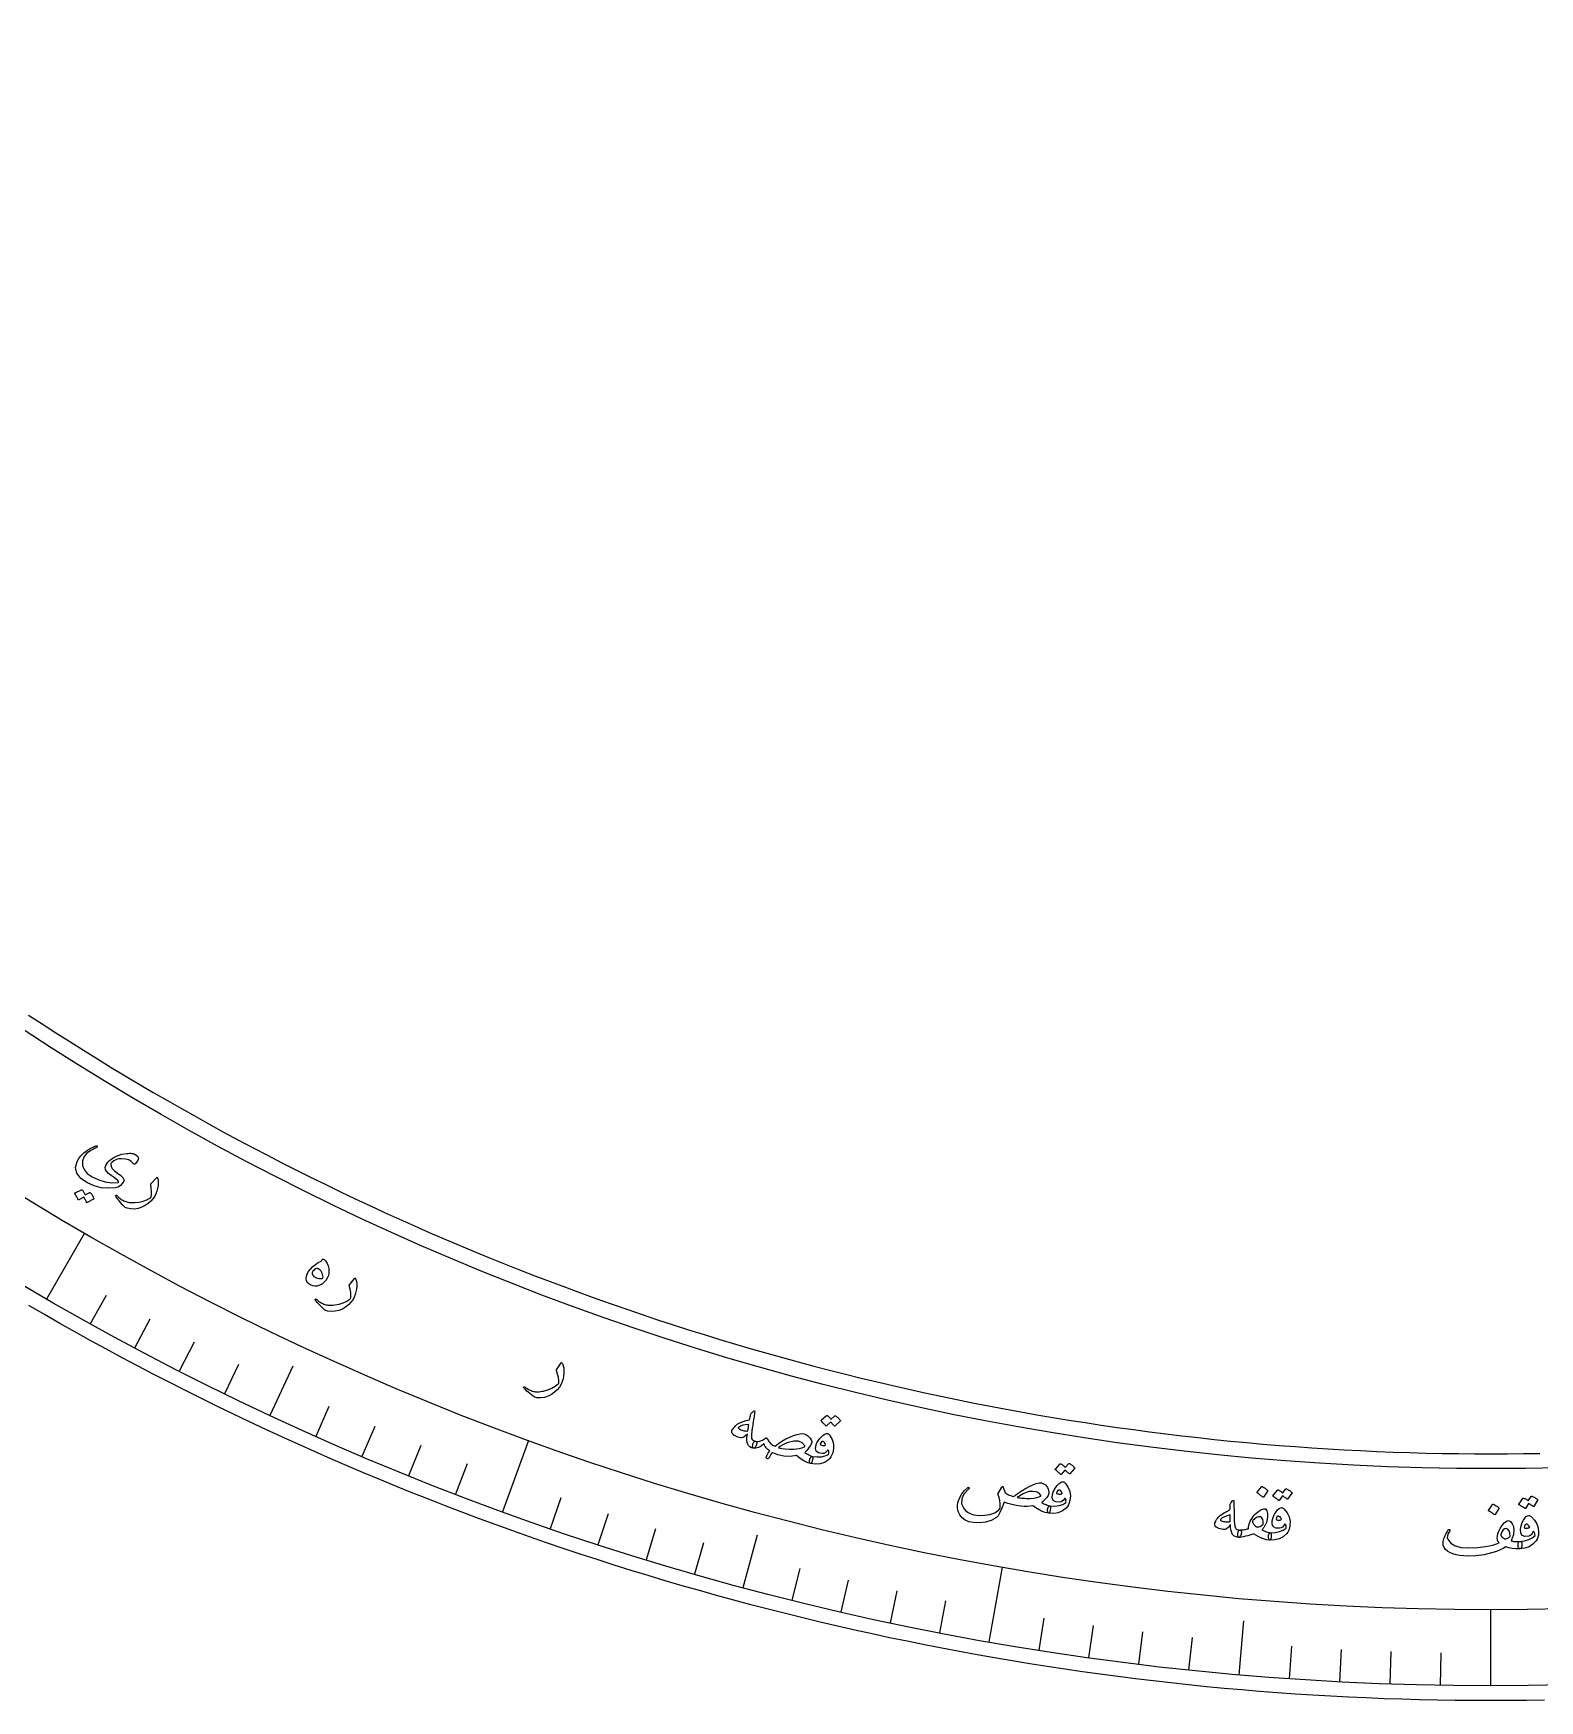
# Model space of a CAD drawing. Header units: millimetres. Extents: x -140 to 140, y -140 to 181.
# Drawn here: x -70.3 to 2.4, y -140 to -59.6 of the extents above; entities that cross this region are included whole.
import ezdxf

# ---------------------------------------------------------------- set-up
doc = ezdxf.new("R2010")
doc.units = ezdxf.units.MM
for name, color, linetype in [('CUT_INNER', 6, 'Continuous'), ('CUT_OUTER', 1, 'Continuous'), ('ENGRAVE', 7, 'Continuous'), ('ENGRAVE_FINE', 8, 'Continuous'), ('TEXT', 5, 'Continuous')]:
    doc.layers.add(name, color=color, linetype=linetype)

msp = doc.modelspace()

# ---------------------------------------------------------------- linework, layer by layer
at = {"layer": 'CUT_INNER'}
msp.add_lwpolyline([(-70.5137, -106.9459), (-69.8561, -107.3766), (-69.196, -107.8032), (-68.5332, -108.2257), (-67.8678, -108.6442), (-67.1999, -109.0586), (-66.5295, -109.4689), (-65.8566, -109.875), (-65.1811, -110.2771), (-64.5033, -110.6749), (-63.823, -111.0686), (-63.1403, -111.4581), (-62.4552, -111.8435), (-61.7677, -112.2246), (-61.078, -112.6015), (-60.3859, -112.9741), (-59.6916, -113.3425), (-58.995, -113.7066), (-58.2962, -114.0665), (-57.5952, -114.422), (-56.892, -114.7733), (-56.1867, -115.1202), (-55.4793, -115.4628), (-54.7698, -115.801), (-54.0582, -116.1349), (-53.3446, -116.4644), (-52.629, -116.7895), (-51.9114, -117.1103), (-51.1919, -117.4266), (-50.4704, -117.7385), (-49.747, -118.0459), (-49.0217, -118.349), (-48.2946, -118.6475), (-47.5657, -118.9416), (-46.835, -119.2312), (-46.1026, -119.5164), (-45.3683, -119.797), (-44.6324, -120.0731), (-43.8948, -120.3447), (-43.1556, -120.6118), (-42.4147, -120.8743), (-41.6722, -121.1323), (-40.9282, -121.3857), (-40.1826, -121.6346), (-39.4355, -121.8788), (-38.687, -122.1185), (-37.9369, -122.3536), (-37.1855, -122.5841), (-36.4326, -122.8099), (-35.6784, -123.0311), (-34.9228, -123.2478), (-34.1659, -123.4597), (-33.4077, -123.667), (-32.6483, -123.8697), (-31.8876, -124.0677), (-31.1258, -124.261), (-30.3627, -124.4496), (-29.5985, -124.6336), (-28.8332, -124.8129), (-28.0669, -124.9874), (-27.2994, -125.1573), (-26.531, -125.3225), (-25.7615, -125.4829), (-24.9911, -125.6386), (-24.2197, -125.7896), (-23.4474, -125.9358), (-22.6742, -126.0773), (-21.9002, -126.2141), (-21.1254, -126.3461), (-20.3497, -126.4733), (-19.5733, -126.5958), (-18.7962, -126.7135), (-18.0183, -126.8265), (-17.2398, -126.9346), (-16.4606, -127.038), (-15.6808, -127.1366), (-14.9004, -127.2305), (-14.1195, -127.3195), (-13.338, -127.4037), (-12.556, -127.4832), (-11.7735, -127.5578), (-10.9906, -127.6276), (-10.2073, -127.6927), (-9.4236, -127.7529), (-8.6396, -127.8083), (-7.8552, -127.8589), (-7.0705, -127.9047), (-6.2856, -127.9457), (-5.5004, -127.9819), (-4.715, -128.0132), (-3.9294, -128.0397), (-3.1437, -128.0614), (-2.3579, -128.0783), (-1.572, -128.0904), (-0.786, -128.0976), (0, -128.1), (0.786, -128.0976), (1.572, -128.0904), (2.3579, -128.0783)], dxfattribs=at)
at = {"layer": 'CUT_OUTER'}
msp.add_lwpolyline([(2.5769, -139.9763), (1.718, -139.9895), (0.859, -139.9974), (0, -140), (-0.859, -139.9974), (-1.718, -139.9895), (-2.5769, -139.9763), (-3.4358, -139.9578), (-4.2945, -139.9341), (-5.153, -139.9051), (-6.0114, -139.8709), (-6.8695, -139.8314), (-7.7273, -139.7866), (-8.5849, -139.7365), (-9.4421, -139.6812), (-10.299, -139.6207), (-11.1555, -139.5548), (-12.0116, -139.4838), (-12.8673, -139.4074), (-13.7224, -139.3259), (-14.577, -139.239), (-15.4311, -139.147), (-16.2846, -139.0497), (-17.1375, -138.9471), (-17.9897, -138.8394), (-18.8413, -138.7264), (-19.6922, -138.6081), (-20.5423, -138.4847), (-21.3916, -138.3561), (-22.2401, -138.2222), (-23.0878, -138.0831), (-23.9347, -137.9389), (-24.7806, -137.7894), (-25.6256, -137.6348), (-26.4696, -137.4749), (-27.3126, -137.3099), (-28.1546, -137.1398), (-28.9956, -136.9644), (-29.8354, -136.7839), (-30.6742, -136.5983), (-31.5117, -136.4075), (-32.3481, -136.2116), (-33.1833, -136.0105), (-34.0172, -135.8044), (-34.8499, -135.5931), (-35.6812, -135.3767), (-36.5112, -135.1552), (-37.3398, -134.9286), (-38.167, -134.697), (-38.9928, -134.4603), (-39.8171, -134.2185), (-40.6399, -133.9716), (-41.4611, -133.7198), (-42.2808, -133.4628), (-43.0989, -133.2009), (-43.9154, -132.9339), (-44.7303, -132.662), (-45.5434, -132.385), (-46.3549, -132.1031), (-47.1646, -131.8162), (-47.9725, -131.5243), (-48.7786, -131.2275), (-49.5829, -130.9257), (-50.3853, -130.619), (-51.1858, -130.3074), (-51.9844, -129.9909), (-52.781, -129.6694), (-53.5757, -129.3431), (-54.3683, -129.012), (-55.1589, -128.6759), (-55.9474, -128.3351), (-56.7338, -127.9894), (-57.518, -127.6388), (-58.3001, -127.2835), (-59.08, -126.9234), (-59.8577, -126.5585), (-60.6331, -126.1888), (-61.4063, -125.8144), (-62.1771, -125.4353), (-62.9456, -125.0514), (-63.7117, -124.6628), (-64.4754, -124.2695), (-65.2367, -123.8716), (-65.9955, -123.469), (-66.7519, -123.0617), (-67.5057, -122.6498), (-68.257, -122.2333), (-69.0057, -121.8122), (-69.7519, -121.3865), (-70.4954, -120.9562)], dxfattribs=at)
at = {"layer": 'ENGRAVE'}
for points in [[(-69.643, -120.6252), (-67.8104, -117.4511)], [(-58.8648, -126.236), (-57.7584, -123.8633)], [(-47.6386, -130.886), (-46.385, -127.4419)], [(-36.0499, -134.5399), (-35.3723, -132.0112)], [(-24.1868, -137.1699), (-23.5503, -133.5604)], [(0, -139.286), (0, -135.6208)], [(-12.1396, -138.756), (-11.9114, -136.1479)]]:
    msp.add_lwpolyline(points, dxfattribs=at)
for radius in [139.286, 135.6208, 128.814]:
    msp.add_circle((0, 0), radius, dxfattribs=at)
at = {"layer": 'ENGRAVE_FINE'}
for points in [[(-67.5272, -121.8223), (-66.7657, -120.4484)], [(-65.3908, -122.9822), (-64.6534, -121.5953)], [(-63.2345, -124.1047), (-62.5214, -122.7051)], [(-61.059, -125.1894), (-60.3704, -123.7776)], [(-56.6527, -127.2441), (-56.0138, -125.8091)], [(-54.4234, -128.2134), (-53.8096, -126.7675)], [(-52.1775, -129.1437), (-51.589, -127.6873)], [(-49.9156, -130.0347), (-49.3527, -128.5682)], [(-45.3471, -131.6975), (-44.8357, -130.2123)], [(-43.0417, -132.4689), (-42.5563, -130.9749)], [(-40.7233, -133.1999), (-40.264, -131.6977)], [(-38.3924, -133.8903), (-37.9595, -132.3803)], [(-33.6963, -135.1486), (-33.3163, -133.6245)], [(-31.3325, -135.7161), (-30.9792, -134.1856)], [(-28.9592, -136.2423), (-28.6326, -134.7058)], [(-26.577, -136.7269), (-26.2773, -135.185)], [(-21.7891, -137.5712), (-21.5434, -136.0197)], [(-19.3849, -137.9305), (-19.1663, -136.375)], [(-16.9747, -138.2478), (-16.7833, -136.6887)], [(-14.5594, -138.523), (-14.3952, -136.9608)], [(-9.7161, -138.9467), (-9.6065, -137.3797)], [(-7.2897, -139.0951), (-7.2075, -137.5265)], [(-4.861, -139.2012), (-4.8062, -137.6313)], [(-2.4309, -139.2648), (-2.4035, -137.6942)]]:
    msp.add_lwpolyline(points, dxfattribs=at)
at = {"layer": 'TEXT'}
for points in [[(-65.4753, -114.1053), (-65.5638, -114.0057), (-65.6851, -113.9338), (-65.8393, -113.8897), (-66.0266, -113.8732), (-66.1582, -113.8845), (-66.2817, -113.9175), (-66.397, -113.9721), (-66.5041, -114.0485), (-66.5208, -114.0665), (-66.5338, -114.0878), (-66.5431, -114.1124), (-66.5486, -114.1404), (-66.5369, -114.244), (-66.4784, -114.3512), (-66.3729, -114.4616), (-66.2204, -114.5754), (-66.0687, -114.6858), (-65.9692, -114.7845), (-65.9219, -114.8718), (-65.9269, -114.9477), (-65.9948, -115.0735), (-66.0827, -115.1698), (-66.1906, -115.2365), (-66.3186, -115.2736), (-66.6726, -115.2991), (-67.0175, -115.2685), (-67.3528, -115.1821), (-67.6781, -115.0398), (-67.9963, -114.8213), (-68.1855, -114.5758), (-68.2456, -114.3041), (-68.1769, -114.0064), (-68.0997, -113.8667), (-67.9909, -113.7299), (-67.8507, -113.5958), (-67.6792, -113.4645), (-67.6268, -113.4308), (-67.5747, -113.3992), (-67.523, -113.3696), (-67.4717, -113.342), (-67.4205, -113.3164), (-67.369, -113.2927), (-67.3172, -113.2708), (-67.2651, -113.2508), (-67.2399, -113.2447), (-67.2218, -113.2469), (-67.211, -113.2573), (-67.2073, -113.276), (-67.2102, -113.2948), (-67.2177, -113.3108), (-67.2299, -113.3241), (-67.2466, -113.3346), (-67.5175, -113.4754), (-67.7193, -113.6275), (-67.8518, -113.7913), (-67.9147, -113.9669), (-67.9139, -114.1918), (-67.8372, -114.3956), (-67.6843, -114.5782), (-67.4555, -114.7392), (-67.1329, -114.8956), (-66.8183, -114.9948), (-66.5121, -115.0368), (-66.2146, -115.0217), (-66.1947, -115.0173), (-66.183, -115.0083), (-66.1793, -114.9946), (-66.1838, -114.9762), (-66.2169, -114.9277), (-66.2857, -114.8632), (-66.3899, -114.7827), (-66.5296, -114.6859), (-66.6681, -114.5811), (-66.7618, -114.4807), (-66.8107, -114.3846), (-66.815, -114.2931), (-66.7894, -114.2035), (-66.747, -114.1186), (-66.6881, -114.0382), (-66.6126, -113.9625), (-66.4346, -113.8309), (-66.2359, -113.7301), (-66.0164, -113.6598), (-65.7762, -113.62), (-65.7147, -113.6133), (-65.6568, -113.61), (-65.6027, -113.6101), (-65.5523, -113.6138), (-65.5057, -113.6206), (-65.4629, -113.6303), (-65.4241, -113.6428), (-65.3891, -113.6581), (-65.2675, -113.7441), (-65.221, -113.846), (-65.2499, -113.964), (-65.3542, -114.098), (-65.3923, -114.1283), (-65.4253, -114.1397), (-65.4529, -114.132), (-65.4753, -114.1053)], [(-64.3415, -114.7889), (-64.3361, -114.7838), (-64.331, -114.7802), (-64.3262, -114.7781), (-64.3217, -114.7775), (-64.3116, -114.7821), (-64.3023, -114.7929), (-64.2937, -114.81), (-64.2859, -114.8335), (-64.2651, -114.9424), (-64.2592, -115.0581), (-64.2683, -115.1806), (-64.2922, -115.3099), (-64.3288, -115.443), (-64.3755, -115.5682), (-64.4325, -115.6855), (-64.4996, -115.7949), (-64.6123, -115.9254), (-64.7415, -116.0389), (-64.8873, -116.1351), (-65.0498, -116.2142), (-65.2232, -116.271), (-65.4002, -116.2971), (-65.5805, -116.2925), (-65.7641, -116.257), (-65.8105, -116.2423), (-65.8532, -116.2212), (-65.8923, -116.1937), (-65.9277, -116.1598), (-66.0043, -116.0728), (-66.0729, -115.9934), (-66.1335, -115.9215), (-66.1862, -115.8572), (-66.2306, -115.8007), (-66.2667, -115.7519), (-66.2945, -115.7111), (-66.3139, -115.6781), (-66.317, -115.6696), (-66.3184, -115.662), (-66.318, -115.6554), (-66.316, -115.6498), (-66.3116, -115.6436), (-66.3061, -115.6386), (-66.2996, -115.6347), (-66.292, -115.632), (-66.2839, -115.6313), (-66.2758, -115.6334), (-66.2675, -115.6384), (-66.2592, -115.6463), (-66.2094, -115.6955), (-66.1605, -115.7405), (-66.1126, -115.7813), (-66.0657, -115.8178), (-66.0193, -115.8503), (-65.9731, -115.879), (-65.9269, -115.904), (-65.881, -115.9252), (-65.8333, -115.9432), (-65.7821, -115.9583), (-65.7272, -115.9707), (-65.6689, -115.9803), (-65.6069, -115.9868), (-65.541, -115.9902), (-65.4715, -115.9902), (-65.3981, -115.9871), (-65.1844, -115.9642), (-64.9875, -115.9193), (-64.8074, -115.8523), (-64.6442, -115.7636), (-64.6325, -115.7556), (-64.6223, -115.7444), (-64.6137, -115.7302), (-64.6068, -115.7127), (-64.5893, -115.5967), (-64.5863, -115.4585), (-64.5977, -115.2981), (-64.6234, -115.1156), (-64.6231, -115.1051), (-64.6216, -115.0964), (-64.6188, -115.0895), (-64.6149, -115.0845)], [(-67.5617, -115.5075), (-67.555, -115.5058), (-67.5475, -115.5068), (-67.5393, -115.5104), (-67.5304, -115.5168), (-67.5039, -115.549), (-67.4792, -115.5818), (-67.4564, -115.6153), (-67.4353, -115.6494), (-67.4159, -115.6845), (-67.3982, -115.7208), (-67.3821, -115.7586), (-67.3676, -115.7976), (-67.3663, -115.8077), (-67.3682, -115.8165), (-67.3734, -115.8239), (-67.3818, -115.83), (-67.6968, -115.991), (-67.7032, -115.9917), (-67.7099, -115.9878), (-67.7168, -115.9793), (-67.7238, -115.9661), (-67.7277, -115.9555), (-67.7349, -115.9398), (-67.7455, -115.919), (-67.7595, -115.8931), (-67.777, -115.8617), (-67.798, -115.8247), (-67.8225, -115.7818), (-67.8505, -115.7332), (-68.098, -115.8558), (-68.1076, -115.8583), (-68.1162, -115.8553), (-68.1238, -115.8465), (-68.1304, -115.8322), (-68.1361, -115.8197), (-68.1454, -115.8006), (-68.1583, -115.7749), (-68.1748, -115.7425), (-68.1952, -115.7031), (-68.2201, -115.6566), (-68.2495, -115.6029), (-68.2832, -115.5421), (-68.2856, -115.5339), (-68.2849, -115.5274), (-68.2813, -115.5227), (-68.2747, -115.5198), (-67.9616, -115.3727), (-67.9548, -115.371), (-67.9473, -115.372), (-67.9391, -115.3757), (-67.9302, -115.3821), (-67.9069, -115.4081), (-67.8854, -115.4352), (-67.8655, -115.4632), (-67.8474, -115.4921), (-67.8309, -115.5218), (-67.8158, -115.5521), (-67.8022, -115.5829), (-67.79, -115.6143)], [(-56.3326, -118.7205), (-56.2958, -118.7209), (-56.2603, -118.7342), (-56.2261, -118.7604), (-56.1931, -118.7995), (-56.1217, -118.9194), (-56.071, -119.0412), (-56.0411, -119.1651), (-56.0319, -119.2911), (-56.042, -119.4131), (-56.0712, -119.5289), (-56.1196, -119.6384), (-56.1872, -119.7416), (-56.2632, -119.8289), (-56.3451, -119.8999), (-56.433, -119.9546), (-56.5268, -119.9929), (-56.6225, -120.0141), (-56.7158, -120.0174), (-56.8067, -120.0028), (-56.8951, -119.9704), (-57.0021, -119.9099), (-57.0777, -119.836), (-57.1217, -119.7488), (-57.1343, -119.6484), (-57.1192, -119.5409), (-57.0785, -119.4289), (-57.0121, -119.3122), (-56.9202, -119.191), (-56.8088, -119.0728), (-56.6853, -118.969), (-56.5499, -118.8795), (-56.4026, -118.8043), (-56.3969, -118.8002), (-56.3902, -118.7918), (-56.3824, -118.7789), (-56.3737, -118.7616), (-56.3636, -118.7432), (-56.3534, -118.7301), (-56.343, -118.7226), (-56.3326, -118.7205)], [(-56.3564, -119.6404), (-56.3328, -119.6288), (-56.3196, -119.6058), (-56.3167, -119.5715), (-56.3241, -119.5258), (-56.3641, -119.3976), (-56.4143, -119.297), (-56.4748, -119.224), (-56.5456, -119.1785), (-56.5844, -119.1679), (-56.6267, -119.1714), (-56.6724, -119.1889), (-56.7216, -119.2206), (-56.767, -119.2583), (-56.8012, -119.2943), (-56.8243, -119.3286), (-56.8363, -119.3611), (-56.8387, -119.4302), (-56.8157, -119.4913), (-56.767, -119.5445), (-56.6928, -119.5897), (-56.6039, -119.625), (-56.5182, -119.6452), (-56.4357, -119.6504), (-56.3564, -119.6404)], [(-54.7942, -119.6408), (-54.7892, -119.6352), (-54.7844, -119.6312), (-54.7798, -119.6288), (-54.7754, -119.6278), (-54.765, -119.6315), (-54.7548, -119.6415), (-54.7449, -119.6579), (-54.7352, -119.6807), (-54.7056, -119.7876), (-54.6904, -119.9024), (-54.6894, -120.0252), (-54.7027, -120.156), (-54.7284, -120.2917), (-54.7648, -120.4203), (-54.812, -120.5418), (-54.87, -120.6563), (-54.9717, -120.7956), (-55.0913, -120.9191), (-55.2288, -121.0269), (-55.3843, -121.119), (-55.5525, -121.1897), (-55.7267, -121.2301), (-55.9068, -121.2401), (-56.0928, -121.2197), (-56.1401, -121.2088), (-56.1844, -121.1913), (-56.2256, -121.1671), (-56.2637, -121.1362), (-56.3471, -121.0557), (-56.422, -120.9821), (-56.4882, -120.9154), (-56.5459, -120.8556), (-56.5948, -120.8028), (-56.6348, -120.7572), (-56.6658, -120.7187), (-56.6878, -120.6874), (-56.6916, -120.6791), (-56.6936, -120.6717), (-56.6938, -120.6652), (-56.6922, -120.6594), (-56.6883, -120.6529), (-56.6832, -120.6474), (-56.6771, -120.643), (-56.6698, -120.6397), (-56.6617, -120.6383), (-56.6534, -120.6398), (-56.6448, -120.6441), (-56.6359, -120.6512), (-56.5822, -120.6963), (-56.5298, -120.7372), (-56.4788, -120.7739), (-56.429, -120.8065), (-56.3802, -120.8351), (-56.3317, -120.86), (-56.2837, -120.8811), (-56.2362, -120.8985), (-56.1872, -120.9125), (-56.1349, -120.9234), (-56.0793, -120.9313), (-56.0203, -120.9361), (-55.958, -120.9376), (-55.8921, -120.9356), (-55.8227, -120.93), (-55.7499, -120.9209), (-55.5387, -120.8807), (-55.3461, -120.8199), (-55.1721, -120.7386), (-55.0167, -120.6368), (-55.0056, -120.6279), (-54.9964, -120.616), (-54.989, -120.601), (-54.9836, -120.5831), (-54.9755, -120.466), (-54.9837, -120.328), (-55.0081, -120.1691), (-55.0486, -119.9893), (-55.0492, -119.9788), (-55.0484, -119.97), (-55.0462, -119.9629), (-55.0427, -119.9576)], [(-44.8363, -123.7175), (-44.8318, -123.7116), (-44.8273, -123.7072), (-44.8229, -123.7044), (-44.8186, -123.7031), (-44.8079, -123.7059), (-44.797, -123.7151), (-44.7857, -123.7306), (-44.7742, -123.7525), (-44.736, -123.8566), (-44.7114, -123.9698), (-44.7004, -124.0921), (-44.703, -124.2236), (-44.7175, -124.3609), (-44.7433, -124.492), (-44.7804, -124.617), (-44.8288, -124.7359), (-44.9188, -124.883), (-45.0279, -125.0159), (-45.1562, -125.1346), (-45.3036, -125.239), (-45.4655, -125.3232), (-45.6359, -125.3777), (-45.8145, -125.4024), (-46.0015, -125.3973), (-46.0496, -125.3903), (-46.0952, -125.3764), (-46.1382, -125.3557), (-46.1787, -125.328), (-46.2684, -125.2546), (-46.349, -125.1873), (-46.4205, -125.1263), (-46.4829, -125.0714), (-46.536, -125.0228), (-46.5795, -124.9806), (-46.6135, -124.9448), (-46.6381, -124.9154), (-46.6425, -124.9074), (-46.6451, -124.9002), (-46.6458, -124.8937), (-46.6447, -124.8878), (-46.6413, -124.881), (-46.6368, -124.8751), (-46.631, -124.8702), (-46.624, -124.8663), (-46.6161, -124.8643), (-46.6077, -124.8651), (-46.5987, -124.8687), (-46.5893, -124.8751), (-46.5321, -124.9156), (-46.4765, -124.9521), (-46.4226, -124.9845), (-46.3704, -125.0129), (-46.3194, -125.0374), (-46.2691, -125.0583), (-46.2195, -125.0754), (-46.1707, -125.0889), (-46.1207, -125.0988), (-46.0677, -125.1055), (-46.0116, -125.1087), (-45.9525, -125.1087), (-45.8902, -125.1051), (-45.8247, -125.0977), (-45.7561, -125.0865), (-45.6842, -125.0715), (-45.477, -125.0142), (-45.2901, -124.9378), (-45.1233, -124.8425), (-44.9767, -124.7284), (-44.9663, -124.7186), (-44.9581, -124.706), (-44.952, -124.6905), (-44.948, -124.6722), (-44.9496, -124.5548), (-44.969, -124.4179), (-45.0063, -124.2616), (-45.0614, -124.0857), (-45.0628, -124.0753), (-45.0627, -124.0664), (-45.0611, -124.0592), (-45.058, -124.0536)], [(-35.5524, -126.047), (-35.5238, -126.0297), (-35.5057, -126.0317), (-35.4981, -126.0532), (-35.501, -126.094), (-35.505, -126.1181), (-35.5101, -126.1515), (-35.5164, -126.1942), (-35.5237, -126.2463), (-35.5325, -126.3081), (-35.5431, -126.3801), (-35.5556, -126.4623), (-35.5699, -126.5546), (-35.5839, -126.6454), (-35.5965, -126.7266), (-35.6076, -126.7984), (-35.6173, -126.8606), (-35.6256, -126.913), (-35.6323, -126.9555), (-35.6375, -126.988), (-35.6411, -127.0105), (-35.6603, -127.1533), (-35.6624, -127.2678), (-35.6474, -127.3541), (-35.6152, -127.4121), (-35.5885, -127.4387), (-35.5534, -127.4609), (-35.51, -127.4788), (-35.4583, -127.4925), (-35.4291, -127.5059), (-35.4099, -127.5273), (-35.4004, -127.5566), (-35.4008, -127.5938), (-35.4091, -127.6364), (-35.4222, -127.6783), (-35.4402, -127.7192), (-35.4631, -127.7594), (-35.4873, -127.7923), (-35.5103, -127.8153), (-35.5321, -127.8286), (-35.5527, -127.832), (-35.6518, -127.8034), (-35.7323, -127.7616), (-35.7943, -127.7066), (-35.8378, -127.6385), (-35.8651, -127.5487), (-35.8772, -127.4373), (-35.8739, -127.3042), (-35.8552, -127.1495), (-35.934, -127.2247), (-36.0083, -127.2802), (-36.0781, -127.3162), (-36.1435, -127.3325), (-36.1923, -127.3311), (-36.2472, -127.3203), (-36.3081, -127.3002), (-36.375, -127.2706), (-36.4437, -127.2332), (-36.4997, -127.1962), (-36.5431, -127.1598), (-36.5739, -127.124), (-36.5957, -127.0843), (-36.6067, -127.0463), (-36.6069, -127.0098), (-36.5963, -126.9749), (-36.575, -126.9337), (-36.5462, -126.8895), (-36.51, -126.8424), (-36.4663, -126.7923), (-36.4195, -126.7429), (-36.3799, -126.7041), (-36.3474, -126.676), (-36.322, -126.6586), (-36.1911, -126.5953), (-36.0525, -126.5401), (-35.9063, -126.4932), (-35.7524, -126.4544), (-35.7369, -126.3807), (-35.7227, -126.3173), (-35.71, -126.2642), (-35.6986, -126.2214), (-35.6864, -126.1862), (-35.671, -126.1559), (-35.6525, -126.1306), (-35.6308, -126.1103)], [(-35.791, -126.6917), (-35.9406, -126.6999), (-36.0726, -126.7248), (-36.1871, -126.7662), (-36.284, -126.8242), (-36.2921, -126.8336), (-36.2947, -126.8436), (-36.2918, -126.8541), (-36.2835, -126.8651), (-36.249, -126.8932), (-36.2101, -126.9181), (-36.1667, -126.9401), (-36.1189, -126.9589), (-36.0666, -126.9746), (-36.0099, -126.9873), (-35.9487, -126.9969), (-35.8832, -127.0033), (-35.8726, -127.003), (-35.861, -127.0004), (-35.8482, -126.9957), (-35.8343, -126.9887), (-35.8278, -126.9572), (-35.8216, -126.9241), (-35.8158, -126.8894), (-35.8102, -126.8531), (-35.805, -126.8151), (-35.8, -126.7756), (-35.7954, -126.7344), (-35.791, -126.6917)], [(-31.6341, -126.2678), (-31.6283, -126.2642), (-31.621, -126.263), (-31.6123, -126.2641), (-31.6022, -126.2677), (-31.5689, -126.2909), (-31.537, -126.3153), (-31.5067, -126.3407), (-31.4778, -126.3673), (-31.4503, -126.3954), (-31.424, -126.4251), (-31.3988, -126.4566), (-31.3748, -126.4898), (-31.3709, -126.4991), (-31.3704, -126.508), (-31.3733, -126.5166), (-31.3795, -126.5249), (-31.6318, -126.7688), (-31.6376, -126.7714), (-31.6449, -126.7696), (-31.6536, -126.7634), (-31.6637, -126.7528), (-31.6702, -126.7437), (-31.6812, -126.7307), (-31.6967, -126.7139), (-31.7167, -126.6931), (-31.7414, -126.6681), (-31.771, -126.6386), (-31.8054, -126.6046), (-31.8446, -126.5661), (-32.0439, -126.7541), (-32.0522, -126.7593), (-32.0611, -126.7588), (-32.0706, -126.7527), (-32.0806, -126.7408), (-32.0892, -126.7305), (-32.103, -126.7149), (-32.122, -126.694), (-32.1461, -126.6677), (-32.1757, -126.6359), (-32.2115, -126.5985), (-32.2533, -126.5555), (-32.3011, -126.507), (-32.3055, -126.4998), (-32.3067, -126.4934), (-32.3045, -126.4879), (-32.2991, -126.4832), (-32.0448, -126.253), (-32.0389, -126.2495), (-32.0317, -126.2483), (-32.023, -126.2495), (-32.0129, -126.253), (-31.9842, -126.2713), (-31.9568, -126.291), (-31.9307, -126.3121), (-31.906, -126.3346), (-31.8825, -126.3583), (-31.8604, -126.383), (-31.8394, -126.4086), (-31.8196, -126.4351)], [(-34.653, -128.0342), (-34.7005, -128.1078), (-34.7388, -128.1702), (-34.768, -128.2213), (-34.788, -128.2613), (-34.8049, -128.2935), (-34.8237, -128.3175), (-34.8444, -128.3335), (-34.8669, -128.3413), (-34.887, -128.3417), (-34.9049, -128.3381), (-34.9207, -128.3305), (-34.9345, -128.3189), (-34.9423, -128.2716), (-34.9182, -128.1955), (-34.8623, -128.0905), (-34.7747, -127.9566), (-34.8261, -127.9228), (-34.872, -127.8875), (-34.9124, -127.8506), (-34.9473, -127.8121), (-34.9782, -127.7707), (-35.0069, -127.7248), (-35.0333, -127.6744), (-35.0575, -127.6195), (-35.1952, -127.7268), (-35.3237, -127.798), (-35.4429, -127.833), (-35.5527, -127.832), (-35.5717, -127.8239), (-35.5857, -127.8076), (-35.595, -127.7829), (-35.5993, -127.7499), (-35.5975, -127.6783), (-35.5853, -127.6156), (-35.563, -127.5619), (-35.5304, -127.5171), (-35.5108, -127.5), (-35.4923, -127.4901), (-35.4748, -127.4876), (-35.4583, -127.4925), (-35.3675, -127.5113), (-35.2581, -127.4942), (-35.1302, -127.4409), (-34.9838, -127.3515), (-34.9667, -127.3409), (-34.9511, -127.3361), (-34.9371, -127.3369), (-34.9247, -127.3433), (-34.9179, -127.348), (-34.9114, -127.3541), (-34.9053, -127.3616), (-34.8996, -127.3705), (-34.894, -127.3804), (-34.888, -127.3909), (-34.8816, -127.4021), (-34.8749, -127.4138), (-34.8094, -127.5218), (-34.7276, -127.6113), (-34.6294, -127.6823), (-34.515, -127.7348), (-34.3568, -127.6057), (-34.1868, -127.4887), (-34.0053, -127.3837), (-33.8121, -127.2908), (-33.6256, -127.2162), (-33.4593, -127.1634), (-33.3131, -127.1324), (-33.1868, -127.1235), (-33.1094, -127.1348), (-33.0333, -127.1644), (-32.9584, -127.2124), (-32.8847, -127.2788), (-32.822, -127.3521), (-32.7775, -127.4257), (-32.7511, -127.4997), (-32.743, -127.574), (-32.8202, -127.7126), (-32.904, -127.8349), (-32.9942, -127.9407), (-33.091, -128.0303), (-33.0396, -128.0629), (-32.9897, -128.0933), (-32.9413, -128.1215), (-32.8943, -128.1476), (-32.8486, -128.1711), (-32.8042, -128.1914), (-32.761, -128.2087), (-32.719, -128.2228), (-32.705, -128.2327), (-32.6974, -128.2536), (-32.6962, -128.2855), (-32.7013, -128.3283), (-32.7221, -128.4349), (-32.7465, -128.5098), (-32.7745, -128.5529), (-32.8061, -128.5643), (-32.9631, -128.5218), (-33.1298, -128.4438), (-33.3059, -128.3303), (-33.4914, -128.1811), (-33.798, -128.2215), (-34.0941, -128.2105), (-34.3792, -128.148), (-34.653, -128.0342)], [(-33.0866, -127.7159), (-33.2162, -127.5698), (-33.3916, -127.4938), (-33.6133, -127.488), (-33.8815, -127.5519), (-34.0207, -127.6038), (-34.1453, -127.6629), (-34.2552, -127.7295), (-34.3505, -127.8035), (-34.2, -127.8411), (-34.0299, -127.866), (-33.8402, -127.8781), (-33.631, -127.8773), (-33.493, -127.8655), (-33.3581, -127.8416), (-33.2262, -127.8056), (-33.0974, -127.7576), (-33.0849, -127.7505), (-33.079, -127.7412), (-33.0795, -127.7296), (-33.0866, -127.7159)], [(-31.9766, -127.1224), (-31.9516, -127.1327), (-31.9257, -127.1513), (-31.8988, -127.1783), (-31.8711, -127.2135), (-31.763, -127.4085), (-31.7045, -127.6122), (-31.6956, -127.8247), (-31.7366, -128.046), (-31.7764, -128.1566), (-31.825, -128.252), (-31.8825, -128.332), (-31.9489, -128.3967), (-32.142, -128.5162), (-32.3493, -128.5841), (-32.5707, -128.6001), (-32.8061, -128.5643), (-32.8278, -128.5529), (-32.8435, -128.5315), (-32.8529, -128.5), (-32.8563, -128.4585), (-32.8558, -128.4362), (-32.8535, -128.4138), (-32.8494, -128.3913), (-32.8435, -128.3688), (-32.8365, -128.3469), (-32.829, -128.3261), (-32.821, -128.3064), (-32.8126, -128.2878), (-32.7938, -128.2568), (-32.7719, -128.2356), (-32.747, -128.2243), (-32.719, -128.2228), (-32.4883, -128.2496), (-32.2807, -128.243), (-32.0962, -128.203), (-31.935, -128.1298), (-31.9281, -128.0748), (-31.9253, -128.0303), (-31.9267, -127.9964), (-31.9323, -127.9731), (-31.9406, -127.9521), (-31.9496, -127.9375), (-31.9591, -127.9293), (-31.9693, -127.9275), (-31.9768, -127.9282), (-31.983, -127.9301), (-31.9881, -127.9334), (-31.9921, -127.938), (-32.0474, -128.0039), (-32.107, -128.0505), (-32.1709, -128.0778), (-32.2391, -128.0859), (-32.4234, -128.0543), (-32.5351, -127.9737), (-32.5742, -127.8443), (-32.5406, -127.6662), (-32.4999, -127.5695), (-32.443, -127.4729), (-32.3702, -127.3763), (-32.2813, -127.2797), (-32.1932, -127.1995), (-32.113, -127.1466), (-32.0408, -127.1209), (-31.9766, -127.1224)], [(-32.2046, -127.501), (-32.2449, -127.5022), (-32.2816, -127.523), (-32.3147, -127.5633), (-32.3442, -127.6232), (-32.3465, -127.6332), (-32.3476, -127.6405), (-32.3475, -127.6451), (-32.3462, -127.647), (-32.3104, -127.6659), (-32.2731, -127.6806), (-32.2342, -127.6912), (-32.1938, -127.6976), (-32.1571, -127.699), (-32.1258, -127.6955), (-32.0997, -127.6872), (-32.079, -127.674), (-32.1063, -127.6023), (-32.1363, -127.5496), (-32.1691, -127.5158), (-32.2046, -127.501)], [(-20.3562, -128.5686), (-20.3507, -128.5645), (-20.3435, -128.5627), (-20.3348, -128.5631), (-20.3245, -128.5657), (-20.2892, -128.5859), (-20.2553, -128.6074), (-20.2228, -128.6301), (-20.1917, -128.654), (-20.1618, -128.6795), (-20.133, -128.7068), (-20.1051, -128.7359), (-20.0783, -128.7669), (-20.0736, -128.7758), (-20.0723, -128.7846), (-20.0744, -128.7935), (-20.0799, -128.8023), (-20.3096, -129.0675), (-20.3152, -129.0706), (-20.3226, -129.0694), (-20.3318, -129.064), (-20.3428, -129.0543), (-20.3501, -129.0459), (-20.3622, -129.034), (-20.3791, -129.0185), (-20.4009, -128.9996), (-20.4277, -128.9769), (-20.4598, -128.9501), (-20.497, -128.9193), (-20.5395, -128.8844), (-20.7214, -129.0893), (-20.7293, -129.0952), (-20.7382, -129.0955), (-20.7481, -129.0902), (-20.7591, -129.0793), (-20.7686, -129.0698), (-20.7838, -129.0555), (-20.8045, -129.0363), (-20.8308, -129.0122), (-20.8632, -128.9831), (-20.9021, -128.9491), (-20.9475, -128.91), (-20.9995, -128.8658), (-21.0045, -128.859), (-21.0062, -128.8528), (-21.0045, -128.8471), (-20.9995, -128.842), (-20.7666, -128.5902), (-20.761, -128.5862), (-20.7539, -128.5843), (-20.7452, -128.5848), (-20.7348, -128.5874), (-20.7046, -128.6031), (-20.6755, -128.6203), (-20.6477, -128.639), (-20.6211, -128.6592), (-20.5957, -128.6808), (-20.5714, -128.7034), (-20.5482, -128.727), (-20.5262, -128.7517)], [(-22.6616, -130.627), (-22.8843, -130.5949), (-23.0944, -130.5502), (-23.2918, -130.493), (-23.4763, -130.4234), (-23.5775, -130.713), (-23.6727, -130.935), (-23.7619, -131.0895), (-23.845, -131.1764), (-24.0949, -131.3096), (-24.3652, -131.3944), (-24.6557, -131.4306), (-24.9661, -131.418), (-25.1787, -131.3755), (-25.3575, -131.2992), (-25.5024, -131.1894), (-25.6133, -131.0461), (-25.6871, -130.8875), (-25.7241, -130.7271), (-25.7244, -130.5649), (-25.6881, -130.401), (-25.6092, -130.2005), (-25.5085, -130.0233), (-25.386, -129.8692), (-25.2418, -129.7383), (-25.2237, -129.7248), (-25.2077, -129.717), (-25.1937, -129.7147), (-25.1819, -129.718), (-25.171, -129.7251), (-25.1639, -129.7334), (-25.1605, -129.7431), (-25.1609, -129.754), (-25.1644, -129.7655), (-25.1704, -129.777), (-25.1789, -129.7886), (-25.1899, -129.8002), (-25.4084, -130.0374), (-25.5193, -130.2725), (-25.522, -130.5059), (-25.416, -130.7375), (-25.326, -130.8439), (-25.2154, -130.9288), (-25.0846, -130.9921), (-24.9333, -131.0337), (-24.6688, -131.066), (-24.4121, -131.0611), (-24.1632, -131.0189), (-23.9223, -130.9394), (-23.8514, -130.9024), (-23.7867, -130.8557), (-23.7283, -130.7994), (-23.6763, -130.7334), (-23.6698, -130.7237), (-23.6653, -130.7116), (-23.663, -130.6971), (-23.6627, -130.6802), (-23.6598, -130.5113), (-23.6746, -130.3547), (-23.707, -130.2103), (-23.757, -130.078), (-23.7661, -130.0555), (-23.7702, -130.0358), (-23.7694, -130.019), (-23.7636, -130.0052), (-23.5866, -129.7111), (-23.5739, -129.696), (-23.5621, -129.6857), (-23.5512, -129.6802), (-23.5411, -129.6796), (-23.5337, -129.6826), (-23.5269, -129.6891), (-23.5208, -129.6989), (-23.5152, -129.7121), (-23.4165, -129.9806), (-23.3879, -130.0047), (-23.3528, -130.0279), (-23.3114, -130.0502), (-23.2636, -130.0717), (-23.2097, -130.0928), (-23.1501, -130.1138), (-23.0848, -130.1349), (-23.0137, -130.1559), (-22.9274, -130.0904), (-22.8392, -130.0267), (-22.7492, -129.9647), (-22.6573, -129.9045), (-22.5637, -129.846), (-22.4681, -129.7893), (-22.3708, -129.7343), (-22.2716, -129.6811), (-22.0841, -129.5916), (-21.9217, -129.5323), (-21.7844, -129.5033), (-21.6721, -129.5048), (-21.6024, -129.5236), (-21.5393, -129.5557), (-21.4829, -129.601), (-21.4331, -129.6596), (-21.3893, -129.7284), (-21.3543, -129.7996), (-21.3281, -129.8734), (-21.3107, -129.9496), (-21.3099, -129.9642), (-21.3106, -129.9794), (-21.313, -129.9954), (-21.317, -130.0121), (-21.3558, -130.1054), (-21.4188, -130.2037), (-21.506, -130.3069), (-21.6175, -130.4149), (-21.6324, -130.4254), (-21.6456, -130.4341), (-21.6569, -130.4411), (-21.6665, -130.4465), (-21.6108, -130.4764), (-21.5567, -130.5039), (-21.5041, -130.5288), (-21.4531, -130.5512), (-21.4036, -130.5709), (-21.3556, -130.5875), (-21.3091, -130.6012), (-21.2641, -130.6119), (-21.2493, -130.6205), (-21.2399, -130.6406), (-21.2359, -130.6722), (-21.2372, -130.7154), (-21.2485, -130.8234), (-21.2662, -130.9001), (-21.2903, -130.9455), (-21.3207, -130.9597), (-21.4901, -130.9312), (-21.6739, -130.863), (-21.8718, -130.7549), (-22.0836, -130.6069), (-22.2172, -130.6274), (-22.3581, -130.6376), (-22.5062, -130.6375), (-22.6616, -130.627)], [(-21.9527, -129.9261), (-22.113, -129.9113), (-22.2664, -129.9224), (-22.4129, -129.9593), (-22.5526, -130.022), (-22.8387, -130.2026), (-22.7703, -130.2154), (-22.6995, -130.226), (-22.6263, -130.2345), (-22.5508, -130.2409), (-22.4724, -130.2453), (-22.3908, -130.2476), (-22.3058, -130.2481), (-22.2175, -130.2465), (-22.0482, -130.2356), (-21.9037, -130.2123), (-21.784, -130.1768), (-21.6892, -130.1291), (-21.7438, -130.0506), (-21.8059, -129.9905), (-21.8755, -129.9491), (-21.9527, -129.9261)], [(-20.6218, -129.4502), (-20.596, -129.4583), (-20.5686, -129.4745), (-20.5394, -129.499), (-20.5087, -129.5316), (-20.3838, -129.7163), (-20.3075, -129.914), (-20.2799, -130.1249), (-20.3012, -130.3489), (-20.3311, -130.4627), (-20.3711, -130.5619), (-20.4213, -130.6467), (-20.4817, -130.717), (-20.6634, -130.8532), (-20.864, -130.9391), (-21.0831, -130.9746), (-21.3207, -130.9597), (-21.3434, -130.9503), (-21.3608, -130.9303), (-21.373, -130.8998), (-21.38, -130.8588), (-21.3815, -130.8365), (-21.3812, -130.8139), (-21.3791, -130.7912), (-21.3752, -130.7683), (-21.3702, -130.7458), (-21.3646, -130.7244), (-21.3584, -130.7041), (-21.3516, -130.6849), (-21.3356, -130.6523), (-21.3157, -130.6292), (-21.2919, -130.6158), (-21.2641, -130.6119), (-21.032, -130.6182), (-20.8257, -130.5933), (-20.6455, -130.5371), (-20.4914, -130.45), (-20.4894, -130.3945), (-20.4906, -130.35), (-20.495, -130.3164), (-20.5025, -130.2936), (-20.5127, -130.2734), (-20.5229, -130.2597), (-20.5332, -130.2524), (-20.5434, -130.2515), (-20.5508, -130.2528), (-20.5569, -130.2553), (-20.5617, -130.259), (-20.5652, -130.2639), (-20.6145, -130.3344), (-20.6697, -130.3861), (-20.731, -130.419), (-20.7982, -130.4331), (-20.9846, -130.4179), (-21.103, -130.3475), (-21.1533, -130.222), (-21.1356, -130.0417), (-21.1036, -129.9418), (-21.0555, -129.8405), (-20.9914, -129.7378), (-20.9114, -129.6337), (-20.8308, -129.5461), (-20.7556, -129.4863), (-20.686, -129.4543), (-20.6218, -129.4502)], [(-20.8155, -129.8475), (-20.8555, -129.8522), (-20.8902, -129.8761), (-20.9197, -129.9192), (-20.9438, -129.9815), (-20.9452, -129.9917), (-20.9456, -129.9991), (-20.9451, -130.0036), (-20.9437, -130.0053), (-20.9064, -130.021), (-20.8679, -130.0324), (-20.8282, -130.0395), (-20.7873, -130.0423), (-20.7507, -130.0405), (-20.7198, -130.0343), (-20.6946, -130.0236), (-20.6752, -130.0086), (-20.7087, -129.9396), (-20.7432, -129.8898), (-20.7788, -129.859), (-20.8155, -129.8475)], [(-11.0593, -129.6877), (-11.0541, -129.6832), (-11.0471, -129.6809), (-11.0384, -129.6806), (-11.0279, -129.6825), (-10.9557, -129.7196), (-10.8883, -129.7631), (-10.8258, -129.813), (-10.7682, -129.8693), (-10.7628, -129.8777), (-10.7608, -129.8857), (-10.7622, -129.8934), (-10.767, -129.9009), (-10.9731, -130.1823), (-10.9805, -130.1888), (-10.9893, -130.1897), (-10.9996, -130.1852), (-11.0114, -130.1751), (-11.0216, -130.1664), (-11.0377, -130.1532), (-11.0598, -130.1356), (-11.0879, -130.1136), (-11.1223, -130.0871), (-11.1636, -130.056), (-11.2118, -130.0204), (-11.2669, -129.9803), (-11.2741, -129.9738), (-11.2774, -129.9676), (-11.2769, -129.9618), (-11.2726, -129.9562)], [(-9.8899, -129.7939), (-9.8847, -129.7894), (-9.8778, -129.787), (-9.869, -129.7866), (-9.8585, -129.7884), (-9.8217, -129.8057), (-9.7862, -129.8243), (-9.752, -129.8443), (-9.7191, -129.8657), (-9.6872, -129.8887), (-9.6563, -129.9136), (-9.6261, -129.9403), (-9.5969, -129.969), (-9.5915, -129.9775), (-9.5894, -129.9862), (-9.5908, -129.9952), (-9.5956, -130.0044), (-9.8031, -130.2874), (-9.8085, -130.2909), (-9.816, -130.2903), (-9.8256, -130.2857), (-9.8373, -130.2769), (-9.8452, -130.2691), (-9.8582, -130.2582), (-9.8764, -130.2442), (-9.8996, -130.2271), (-9.9282, -130.2066), (-9.9623, -130.1825), (-10.0019, -130.1548), (-10.0471, -130.1235), (-10.2118, -130.3424), (-10.2192, -130.3489), (-10.228, -130.35), (-10.2384, -130.3455), (-10.2502, -130.3354), (-10.2605, -130.3268), (-10.2767, -130.3137), (-10.2989, -130.2963), (-10.3271, -130.2744), (-10.3617, -130.2481), (-10.4033, -130.2173), (-10.4517, -130.182), (-10.507, -130.1421), (-10.5126, -130.1358), (-10.5148, -130.1297), (-10.5136, -130.1239), (-10.509, -130.1184), (-10.2972, -129.8486), (-10.292, -129.8441), (-10.285, -129.8417), (-10.2763, -129.8414), (-10.2658, -129.8433), (-10.2344, -129.8564), (-10.204, -129.8712), (-10.1748, -129.8876), (-10.1466, -129.9056), (-10.1195, -129.9251), (-10.0935, -129.9456), (-10.0685, -129.9673), (-10.0446, -129.9902)], [(1.9389, -130.1557), (1.9437, -130.1507), (1.9504, -130.1477), (1.959, -130.1466), (1.9697, -130.1474), (2.0079, -130.1613), (2.045, -130.1766), (2.0809, -130.1934), (2.1156, -130.2117), (2.1494, -130.2317), (2.1825, -130.2537), (2.2149, -130.2776), (2.2466, -130.3035), (2.2528, -130.3114), (2.2556, -130.32), (2.2551, -130.329), (2.2511, -130.3386), (2.0702, -130.6393), (2.0652, -130.6433), (2.0576, -130.6434), (2.0477, -130.6396), (2.0352, -130.632), (2.0266, -130.6249), (2.0126, -130.6152), (1.9933, -130.6029), (1.9686, -130.588), (1.9383, -130.5702), (1.9021, -130.5493), (1.8602, -130.5253), (1.8123, -130.4982), (1.6681, -130.7312), (1.6614, -130.7383), (1.6527, -130.7402), (1.642, -130.7366), (1.6293, -130.7277), (1.6183, -130.72), (1.6009, -130.7085), (1.5772, -130.6931), (1.5472, -130.6739), (1.5103, -130.6508), (1.4661, -130.6239), (1.4147, -130.5932), (1.356, -130.5586), (1.3498, -130.5528), (1.3471, -130.5469), (1.3478, -130.541), (1.3518, -130.5351), (1.5383, -130.2472), (1.543, -130.2422), (1.5498, -130.2392), (1.5584, -130.2381), (1.5691, -130.239), (1.6016, -130.2492), (1.6331, -130.2612), (1.6638, -130.2749), (1.6934, -130.2903), (1.7222, -130.3072), (1.75, -130.3253), (1.7768, -130.3446), (1.8027, -130.3652)], [(-12.4592, -130.371), (-12.4342, -130.3488), (-12.416, -130.3476), (-12.4047, -130.3673), (-12.4003, -130.4081), (-12.3999, -130.4324), (-12.399, -130.4662), (-12.3975, -130.5094), (-12.3954, -130.5619), (-12.393, -130.6243), (-12.3906, -130.6971), (-12.3882, -130.7802), (-12.3858, -130.8735), (-12.3833, -130.9653), (-12.3812, -131.0475), (-12.3793, -131.1201), (-12.3778, -131.183), (-12.3765, -131.2361), (-12.3755, -131.2791), (-12.3748, -131.312), (-12.3744, -131.3348), (-12.3678, -131.4787), (-12.3494, -131.5918), (-12.3191, -131.674), (-12.2771, -131.7254), (-12.2461, -131.7467), (-12.2076, -131.7623), (-12.1617, -131.7722), (-12.1084, -131.7764), (-12.0773, -131.7844), (-12.0545, -131.8019), (-12.04, -131.8291), (-12.0337, -131.8658), (-12.0342, -131.9092), (-12.0397, -131.9527), (-12.0501, -131.9962), (-12.0654, -132.0398), (-12.0833, -132.0765), (-12.1018, -132.1033), (-12.1209, -132.1202), (-12.1406, -132.1273), (-12.2432, -132.1168), (-12.3299, -132.0901), (-12.4007, -132.0471), (-12.4557, -131.9878), (-12.4986, -131.9044), (-12.5304, -131.7969), (-12.5509, -131.6654), (-12.5602, -131.5099), (-12.6243, -131.5979), (-12.6875, -131.6658), (-12.7498, -131.7136), (-12.8111, -131.7414), (-12.8595, -131.7487), (-12.9154, -131.7479), (-12.9789, -131.739), (-13.05, -131.7219), (-13.1242, -131.6973), (-13.186, -131.6709), (-13.2352, -131.6429), (-13.2719, -131.6131), (-13.3004, -131.578), (-13.318, -131.5425), (-13.3247, -131.5067), (-13.3206, -131.4704), (-13.307, -131.4261), (-13.2865, -131.3775), (-13.2593, -131.3246), (-13.2252, -131.2676), (-13.188, -131.2106), (-13.156, -131.1653), (-13.129, -131.1319), (-13.1072, -131.1102), (-12.9897, -131.0245), (-12.8632, -130.9455), (-12.7277, -130.8732), (-12.5832, -130.8075), (-12.5811, -130.7322), (-12.5785, -130.6673), (-12.5755, -130.6128), (-12.572, -130.5686), (-12.5662, -130.5318), (-12.5565, -130.4993), (-12.5428, -130.4711), (-12.5251, -130.4473)], [(-10.9073, -130.7457), (-10.9017, -130.7463), (-10.8967, -130.7471), (-10.8921, -130.7481), (-10.8881, -130.7493), (-10.8843, -130.7507), (-10.8805, -130.7524), (-10.8768, -130.7543), (-10.873, -130.7564), (-10.8335, -130.7953), (-10.8032, -130.8457), (-10.7822, -130.9076), (-10.7704, -130.981), (-10.7676, -131.1283), (-10.7853, -131.2695), (-10.8236, -131.4046), (-10.8826, -131.5336), (-10.8994, -131.5636), (-10.9171, -131.5936), (-10.9358, -131.6235), (-10.9555, -131.6533), (-10.9761, -131.683), (-10.9978, -131.7126), (-11.0204, -131.7421), (-11.0441, -131.7716), (-10.9861, -131.7969), (-10.9299, -131.8199), (-10.8755, -131.8405), (-10.8229, -131.8587), (-10.772, -131.8743), (-10.7228, -131.887), (-10.6753, -131.8969), (-10.6296, -131.9039), (-10.6125, -131.9114), (-10.6002, -131.9308), (-10.5929, -131.9621), (-10.5904, -132.0052), (-10.5932, -132.1138), (-10.6054, -132.1916), (-10.6269, -132.2387), (-10.6579, -132.2551), (-10.8261, -132.2405), (-11.0137, -132.1867), (-11.2206, -132.0936), (-11.4465, -131.9613), (-11.5288, -131.9914), (-11.6204, -132.0208), (-11.7214, -132.0492), (-11.8317, -132.0767), (-11.9418, -132.1012), (-12.03, -132.1177), (-12.0963, -132.1264), (-12.1406, -132.1273), (-12.1622, -132.1199), (-12.1798, -132.102), (-12.1935, -132.0737), (-12.2032, -132.035), (-12.2063, -132.0131), (-12.2076, -131.9913), (-12.2072, -131.9698), (-12.2051, -131.9483), (-12.2018, -131.927), (-12.1977, -131.9057), (-12.1929, -131.8846), (-12.1874, -131.8635), (-12.172, -131.8251), (-12.1537, -131.7977), (-12.1325, -131.7815), (-12.1084, -131.7764), (-12.0515, -131.7714), (-11.996, -131.7655), (-11.9419, -131.7587), (-11.8892, -131.7511), (-11.8375, -131.7426), (-11.7862, -131.7333), (-11.7353, -131.7233), (-11.6848, -131.7124), (-11.6844, -131.6242), (-11.6709, -131.5338), (-11.6445, -131.4411), (-11.6052, -131.346), (-11.5643, -131.2703), (-11.518, -131.1975), (-11.4664, -131.1275), (-11.4095, -131.0605), (-11.3468, -130.9965), (-11.2777, -130.9354), (-11.2024, -130.8772), (-11.1209, -130.8221), (-11.058, -130.7861), (-11.0014, -130.7614), (-10.9512, -130.748), (-10.9073, -130.7457)], [(-10.0833, -130.694), (-10.057, -130.7), (-10.0283, -130.714), (-9.9973, -130.736), (-9.964, -130.766), (-9.8246, -130.94), (-9.7326, -131.1309), (-9.688, -131.3389), (-9.6911, -131.5639), (-9.7117, -131.6797), (-9.7435, -131.7819), (-9.7867, -131.8705), (-9.8412, -131.9454), (-10.0114, -132.0958), (-10.2043, -132.1976), (-10.4198, -132.2508), (-10.6579, -132.2551), (-10.6812, -132.2476), (-10.7002, -132.2291), (-10.7149, -132.1997), (-10.7252, -132.1593), (-10.7284, -132.1372), (-10.7299, -132.1148), (-10.7297, -132.092), (-10.7277, -132.0688), (-10.7245, -132.046), (-10.7206, -132.0242), (-10.7161, -132.0034), (-10.7109, -131.9837), (-10.6976, -131.9499), (-10.6796, -131.9254), (-10.6569, -131.91), (-10.6296, -131.9039), (-10.3977, -131.8914), (-10.1942, -131.8499), (-10.0191, -131.7794), (-9.8725, -131.68), (-9.875, -131.6246), (-9.8798, -131.5803), (-9.8868, -131.5471), (-9.8962, -131.5251), (-9.908, -131.5058), (-9.9193, -131.4929), (-9.9301, -131.4865), (-9.9404, -131.4864), (-9.9477, -131.4883), (-9.9535, -131.4913), (-9.958, -131.4954), (-9.9611, -131.5006), (-10.0045, -131.5748), (-10.0554, -131.6308), (-10.1138, -131.6686), (-10.1797, -131.688), (-10.3667, -131.6879), (-10.4904, -131.6273), (-10.5507, -131.5064), (-10.5477, -131.3252), (-10.5238, -131.223), (-10.484, -131.1182), (-10.4285, -131.0107), (-10.3572, -130.9004), (-10.2838, -130.8066), (-10.2138, -130.7409), (-10.147, -130.7034), (-10.0833, -130.694)], [(0.0697, -130.5421), (0.0746, -130.5372), (0.0813, -130.5343), (0.0901, -130.5333), (0.1007, -130.5342), (0.176, -130.565), (0.2471, -130.6026), (0.3138, -130.647), (0.3762, -130.6982), (0.3823, -130.706), (0.385, -130.7138), (0.3843, -130.7217), (0.3802, -130.7295), (0.1983, -131.0275), (0.1915, -131.0346), (0.1827, -131.0363), (0.172, -131.0327), (0.1594, -131.0236), (0.1485, -131.0158), (0.1312, -131.0041), (0.1076, -130.9884), (0.0777, -130.9689), (0.041, -130.9454), (-0.0029, -130.918), (-0.0541, -130.8867), (-0.1126, -130.8514), (-0.1204, -130.8455), (-0.1242, -130.8396), (-0.1242, -130.8338), (-0.1203, -130.8279)], [(-12.5789, -131.0479), (-12.7245, -131.0827), (-12.85, -131.1307), (-12.9552, -131.1919), (-13.0402, -131.2664), (-13.0465, -131.2771), (-13.0472, -131.2873), (-13.0426, -131.2972), (-13.0324, -131.3065), (-12.9935, -131.328), (-12.9507, -131.3456), (-12.9041, -131.3594), (-12.8537, -131.3694), (-12.7994, -131.3755), (-12.7414, -131.3779), (-12.6795, -131.3764), (-12.6138, -131.371), (-12.6035, -131.3688), (-12.5925, -131.3642), (-12.5808, -131.3572), (-12.5683, -131.3478), (-12.5676, -131.3157), (-12.5674, -131.282), (-12.5679, -131.2468), (-12.5689, -131.2101), (-12.5705, -131.1718), (-12.5727, -131.1321), (-12.5755, -131.0907), (-12.5789, -131.0479)], [(-11.1169, -131.1446), (-11.2086, -131.142), (-11.2984, -131.1694), (-11.3865, -131.2269), (-11.4728, -131.3144), (-11.4889, -131.3444), (-11.4897, -131.3837), (-11.475, -131.4321), (-11.4449, -131.4898), (-11.4032, -131.545), (-11.3579, -131.5858), (-11.3087, -131.6121), (-11.2559, -131.624), (-11.1965, -131.6195), (-11.1316, -131.5962), (-11.0612, -131.5543), (-10.9854, -131.4936), (-10.9801, -131.3624), (-11.0002, -131.2605), (-11.0459, -131.1879), (-11.1169, -131.1446)], [(-10.2443, -131.1057), (-10.2838, -131.1137), (-10.3164, -131.1403), (-10.3423, -131.1856), (-10.3613, -131.2497), (-10.3619, -131.2599), (-10.3617, -131.2673), (-10.3608, -131.2718), (-10.3593, -131.2734), (-10.3208, -131.286), (-10.2815, -131.2942), (-10.2414, -131.2981), (-10.2005, -131.2976), (-10.1641, -131.2928), (-10.1338, -131.2841), (-10.1095, -131.2715), (-10.0914, -131.255), (-10.1303, -131.1889), (-10.1688, -131.142), (-10.2068, -131.1143), (-10.2443, -131.1057)], [(0.5271, -131.5787), (0.6462, -131.4266), (0.7551, -131.3397), (0.8541, -131.3178), (0.9433, -131.361), (1.0319, -131.4702), (1.0857, -131.6075), (1.1046, -131.7731), (1.0886, -131.9668), (1.0818, -132.0027), (1.0726, -132.0398), (1.0609, -132.0782), (1.0467, -132.1179), (1.0304, -132.1587), (1.0121, -132.2008), (0.9918, -132.2442), (0.9696, -132.2888), (1.0089, -132.3012), (1.0522, -132.3116), (1.0994, -132.3201), (1.1505, -132.3265), (1.2057, -132.3304), (1.2654, -132.3313), (1.3294, -132.3292), (1.3979, -132.3241), (1.4148, -132.3234), (1.4303, -132.3257), (1.4443, -132.3309), (1.4569, -132.3391), (1.4726, -132.3541), (1.4838, -132.376), (1.4908, -132.4048), (1.4934, -132.4405), (1.4886, -132.5404), (1.4717, -132.6131), (1.4427, -132.6584), (1.4016, -132.6765), (1.2008, -132.6841), (1.0196, -132.6712), (0.858, -132.6378), (0.716, -132.5841), (0.5873, -132.6623), (0.4401, -132.735), (0.2746, -132.8023), (0.0907, -132.864), (-0.325, -132.9671), (-0.7283, -133.0255), (-1.1187, -133.0392), (-1.4959, -133.0083), (-1.6782, -132.9726), (-1.8391, -132.9247), (-1.9785, -132.8647), (-2.0964, -132.7926), (-2.1899, -132.7074), (-2.2559, -132.6118), (-2.2947, -132.5059), (-2.3062, -132.3897), (-2.3013, -132.3253), (-2.2887, -132.2574), (-2.2684, -132.1859), (-2.2405, -132.1108), (-2.2055, -132.032), (-2.1639, -131.9491), (-2.1156, -131.8622), (-2.0607, -131.7711), (-2.0508, -131.761), (-2.0409, -131.7538), (-2.0311, -131.7496), (-2.0213, -131.7482), (-2.0071, -131.7497), (-1.9959, -131.7535), (-1.9877, -131.7598), (-1.9825, -131.7684), (-1.9785, -131.7805), (-1.978, -131.7929), (-1.9808, -131.8059), (-1.9872, -131.8192), (-2.0534, -131.9462), (-2.0916, -132.0555), (-2.1017, -132.1471), (-2.0835, -132.2211), (-1.9395, -132.4024), (-1.7245, -132.5317), (-1.4387, -132.6085), (-1.0823, -132.6325), (-0.6468, -132.6145), (-0.2537, -132.5691), (0.0968, -132.4966), (0.4046, -132.3974), (0.3456, -132.3372), (0.31, -132.2616), (0.2981, -132.1709), (0.3096, -132.0649), (0.3406, -131.9464), (0.3873, -131.8258), (0.4494, -131.7033), (0.5271, -131.5787)], [(0.7425, -131.7068), (0.6657, -131.7185), (0.5953, -131.7722), (0.5314, -131.8679), (0.474, -132.0057), (0.4788, -132.0213), (0.4853, -132.0369), (0.4936, -132.0526), (0.5036, -132.0682), (0.5148, -132.0836), (0.5267, -132.0984), (0.5394, -132.1128), (0.5528, -132.1267), (0.5789, -132.1501), (0.6059, -132.1696), (0.6339, -132.1851), (0.6629, -132.1967), (0.6926, -132.2022), (0.7267, -132.1993), (0.7651, -132.1881), (0.8079, -132.1685), (0.8506, -132.1445), (0.885, -132.12), (0.9111, -132.0951), (0.9288, -132.0698), (0.9118, -131.9165), (0.8751, -131.8049), (0.8187, -131.735), (0.7425, -131.7068)], [(1.828, -131.0697), (1.8548, -131.0732), (1.8847, -131.0846), (1.9175, -131.1037), (1.9534, -131.1305), (2.108, -131.2912), (2.217, -131.4729), (2.2803, -131.676), (2.2977, -131.9003), (2.2877, -132.0175), (2.2652, -132.1222), (2.2303, -132.2143), (2.1828, -132.2939), (2.027, -132.4591), (1.8442, -132.5781), (1.6343, -132.6506), (1.3976, -132.6765), (1.3737, -132.6711), (1.3531, -132.6545), (1.3359, -132.6265), (1.3219, -132.5872), (1.3167, -132.5655), (1.3131, -132.5433), (1.3113, -132.5205), (1.3112, -132.4973), (1.3123, -132.4743), (1.3142, -132.4522), (1.3168, -132.4311), (1.3202, -132.411), (1.3304, -132.3762), (1.3461, -132.3501), (1.3673, -132.3327), (1.3939, -132.3241), (1.6237, -132.2907), (1.8227, -132.2308), (1.9906, -132.1447), (2.1275, -132.0324), (2.12, -131.9775), (2.1113, -131.9338), (2.1012, -131.9014), (2.0899, -131.8803), (2.0764, -131.8622), (2.0639, -131.8504), (2.0526, -131.8449), (2.0423, -131.8458), (2.0353, -131.8484), (2.0297, -131.8519), (2.0256, -131.8563), (2.023, -131.8618), (1.9865, -131.9397), (1.9409, -132.0001), (1.8862, -132.043), (1.8224, -132.0683), (1.6362, -132.0852), (1.5075, -132.0361), (1.4364, -131.9211), (1.423, -131.7404), (1.4375, -131.6365), (1.4675, -131.5285), (1.5131, -131.4163), (1.5741, -131.3001), (1.6386, -131.2), (1.7024, -131.1282), (1.7655, -131.0848), (1.828, -131.0697)], [(1.7052, -131.4943), (1.6665, -131.5058), (1.6364, -131.5353), (1.6148, -131.5828), (1.6017, -131.6483), (1.6021, -131.6586), (1.6029, -131.6659), (1.6042, -131.6703), (1.6059, -131.6717), (1.6453, -131.6808), (1.6852, -131.6854), (1.7255, -131.6856), (1.7662, -131.6814), (1.802, -131.6733), (1.8314, -131.6619), (1.8544, -131.6472), (1.871, -131.6291), (1.8262, -131.5668), (1.7836, -131.5236), (1.7433, -131.4994), (1.7052, -131.4943)]]:
    msp.add_lwpolyline(points, close=True, dxfattribs=at)

doc.saveas('drawing.dxf')
